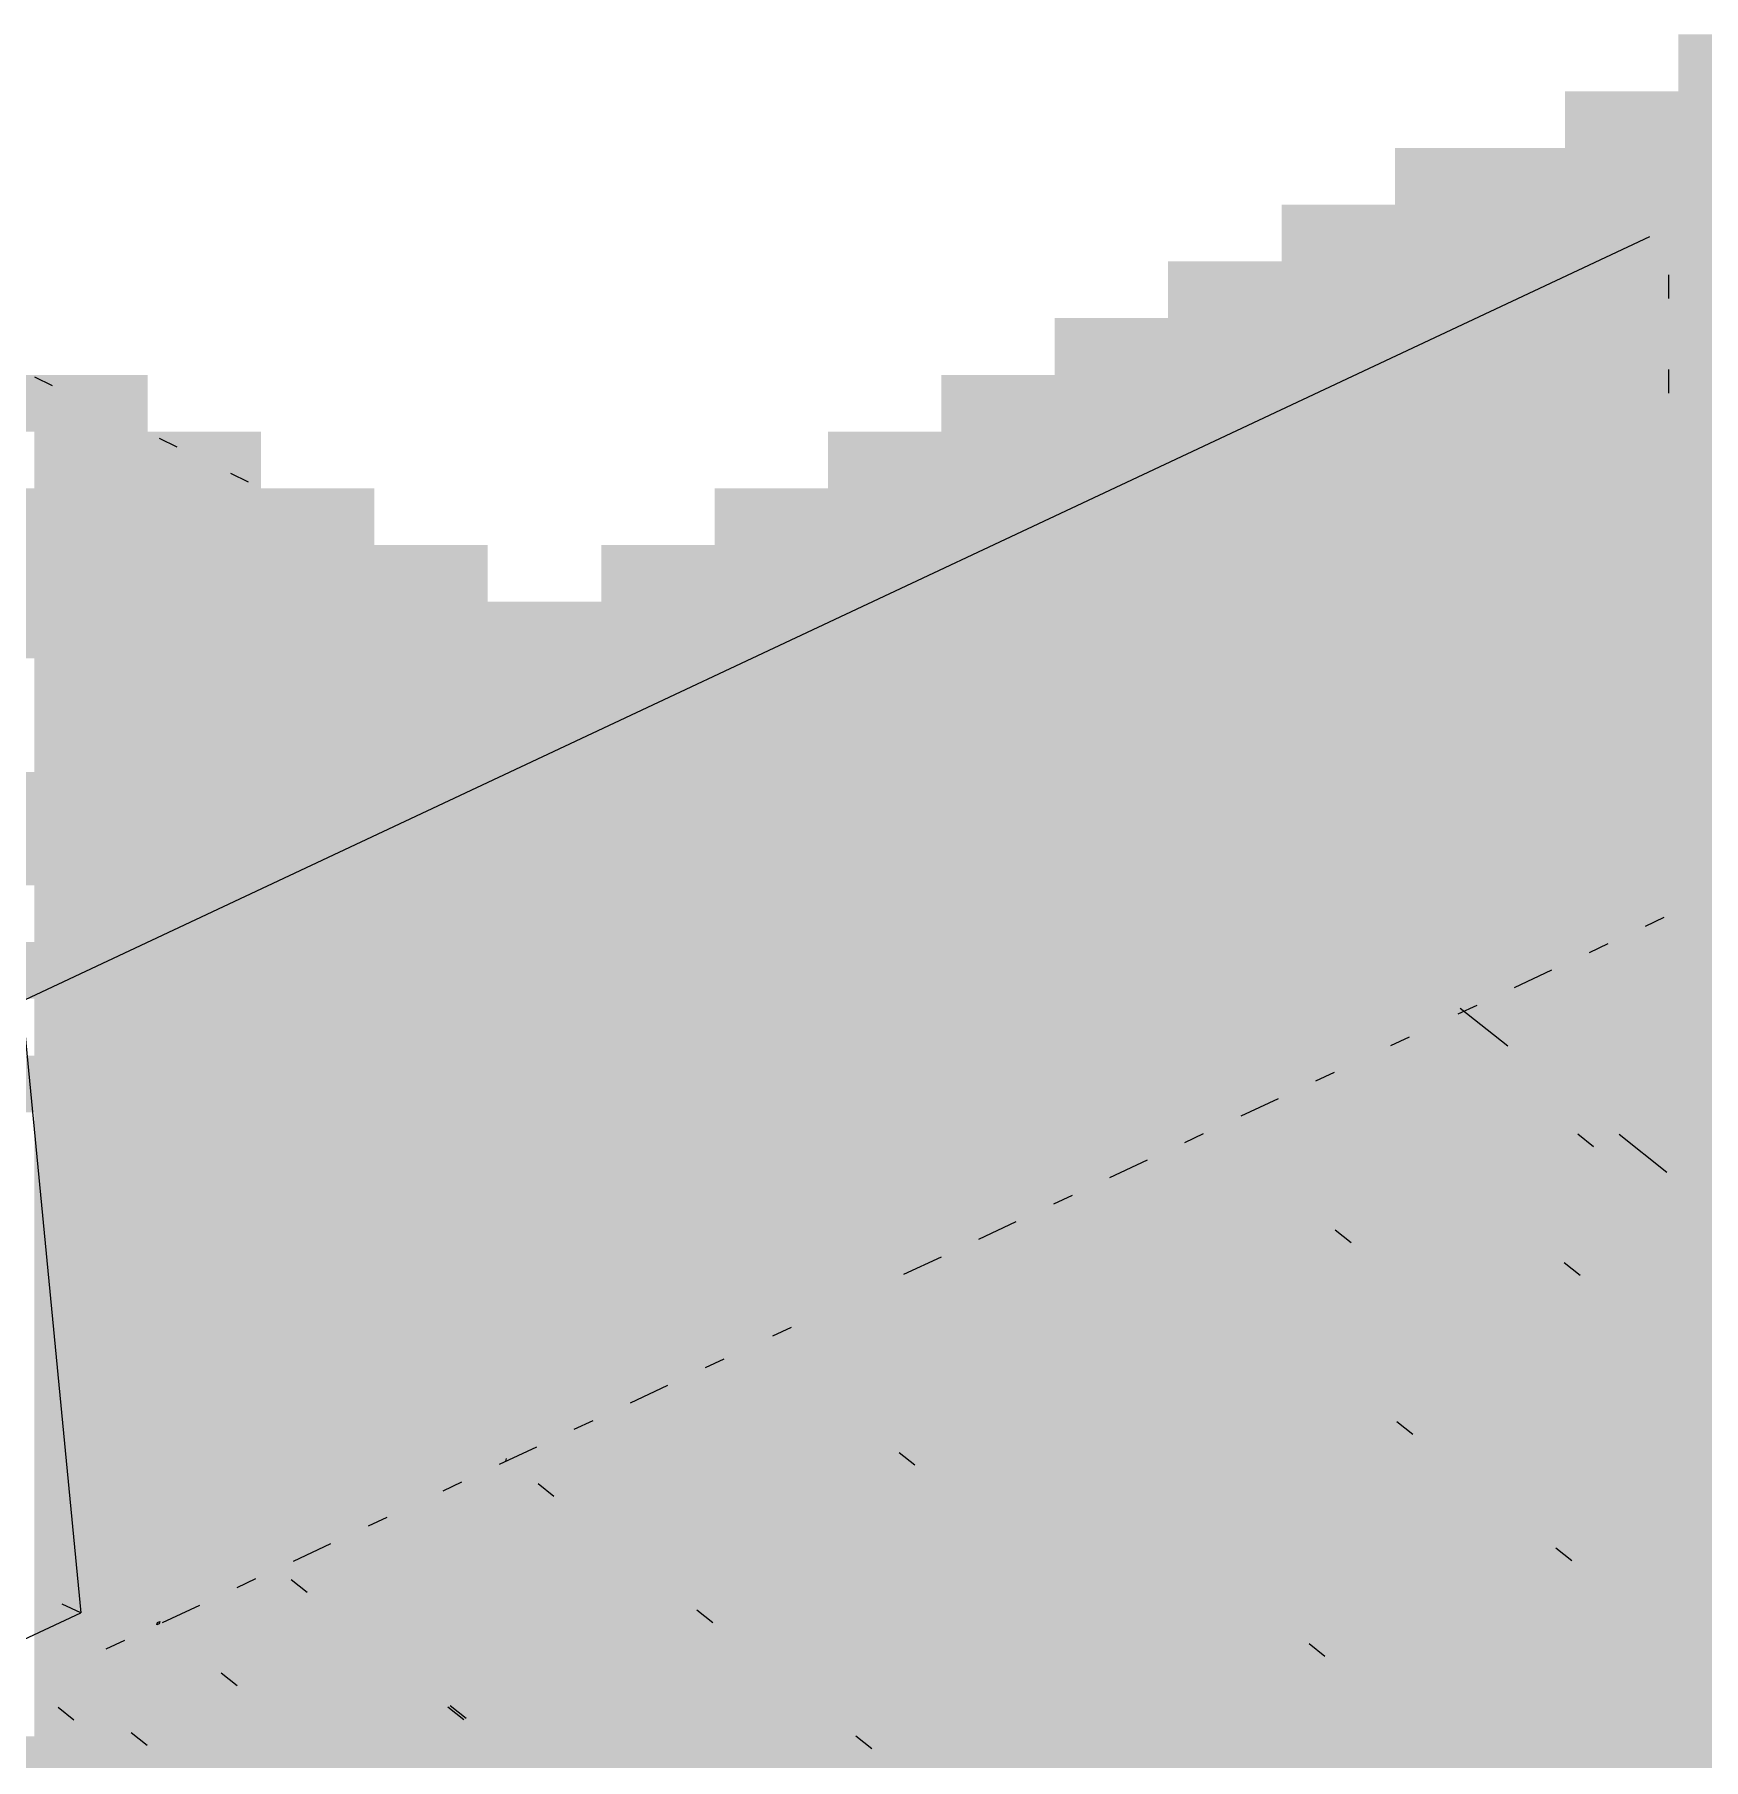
# Model space of a CAD drawing. Header units: millimetres. Extents: x 5 to 1315, y 5 to 292.
# Drawn here: x 1124.16 to 1129.06, y 243.93 to 249 of the extents above; entities that cross this region are included whole.
import ezdxf

# ---------------------------------------------------------------- set-up
doc = ezdxf.new("R2010")
doc.units = ezdxf.units.MM
doc.layers.add('EXISTING', color=7, linetype='Continuous')
doc.layers.add('IMAGES', color=7, linetype='Continuous')

# ---------------------------------------------------------------- blocks, each defined once
blk = doc.blocks.new('SHEET_03')
at = {"layer": 'EXISTING', "color": 250, "lineweight": 9}
for p, q in [((224.0984, 246.1492), (228.9064, 248.4064)), ((228.9615, 248.2935), (228.9615, 248.2242)), ((224.2112, 247.9677), (224.1588, 247.9934)), ((228.9615, 248.016), (228.9615, 247.9466)), ((224.5778, 247.7877), (224.5254, 247.8134)), ((224.7873, 247.6849), (224.7349, 247.7106)), ((224.0441, 246.9514), (224.2941, 244.3629)), ((228.8937, 246.3806), (228.9487, 246.4065)), ((228.7286, 246.3031), (228.7836, 246.329)), ((228.5084, 246.1998), (228.6185, 246.2514)), ((228.3433, 246.1222), (228.3984, 246.1481)), ((228.4887, 246.0273), (228.3485, 246.1385)), ((228.1449, 246.0291), (228.1999, 246.0549)), ((227.9247, 245.9257), (227.9797, 245.9516)), ((227.7046, 245.8224), (227.8146, 245.874)), ((227.5394, 245.7448), (227.5945, 245.7707)), ((228.6941, 245.7696), (228.7408, 245.7326)), ((228.956, 245.6566), (228.8158, 245.7678)), ((227.3193, 245.6415), (227.4294, 245.6932)), ((227.1542, 245.564), (227.2092, 245.5898)), ((226.934, 245.4606), (227.0441, 245.5123)), ((227.9816, 245.4876), (228.0284, 245.4505)), ((226.7139, 245.3573), (226.8239, 245.4089)), ((228.7015, 245.3535), (228.6548, 245.3905)), ((226.3286, 245.1764), (226.3836, 245.2022)), ((226.1301, 245.0832), (226.1852, 245.1091)), ((225.91, 244.9799), (226.0201, 245.0315)), ((225.7449, 244.9024), (225.7999, 244.9282)), ((228.2096, 244.8865), (228.1629, 244.9236)), ((225.5247, 244.799), (225.6348, 244.8507)), ((225.5447, 244.8156), (225.5431, 244.8083)), ((226.746, 244.7961), (226.6993, 244.8332)), ((225.3596, 244.7215), (225.4146, 244.7473)), ((225.6849, 244.7044), (225.6382, 244.7414)), ((225.1395, 244.6181), (225.1945, 244.644)), ((224.9193, 244.5148), (225.0294, 244.5664)), ((228.6768, 244.5157), (228.6301, 244.5528)), ((224.7542, 244.4373), (224.8092, 244.4631)), ((224.9594, 244.4228), (224.9127, 244.4598)), ((224.0232, 244.2358), (224.2941, 244.3629)), ((224.2941, 244.3629), (224.2399, 244.3884)), ((224.534, 244.3339), (224.6441, 244.3856)), ((226.1522, 244.3336), (226.1054, 244.3707)), ((224.5182, 244.3272), (224.5199, 244.3344)), ((224.5249, 244.3303), (224.5182, 244.3272)), ((224.5199, 244.3344), (224.5265, 244.3376)), ((224.5265, 244.3376), (224.5249, 244.3303)), ((224.3689, 244.2564), (224.424, 244.2822)), ((227.9513, 244.2341), (227.9046, 244.2712)), ((224.7068, 244.1862), (224.7535, 244.1491)), ((224.2275, 244.0858), (224.2742, 244.0487)), ((225.3732, 244.086), (225.42, 244.0489)), ((225.4266, 244.052), (225.3799, 244.0891)), ((224.4894, 243.9727), (224.4427, 244.0098)), ((226.6194, 243.9629), (226.5727, 244))]:
    blk.add_line(p, q, dxfattribs=at)
at = {"layer": 'IMAGES', "color": 7}
for points in [[(228.99, 248.8333), (229.1567, 248.8333), (228.99, 249), (229.1567, 249)], [(228.6568, 248.6667), (228.8234, 248.6667), (228.6568, 248.8333), (228.8234, 248.8333)], [(228.8234, 248.6667), (228.99, 248.6667), (228.8234, 248.8333), (228.99, 248.8333)], [(228.99, 248.6667), (229.1567, 248.6667), (228.99, 248.8333), (229.1567, 248.8333)], [(228.1568, 248.5), (228.3235, 248.5), (228.1568, 248.6667), (228.3235, 248.6667)], [(228.3235, 248.5), (228.4901, 248.5), (228.3235, 248.6667), (228.4901, 248.6667)], [(228.4901, 248.5), (228.6568, 248.5), (228.4901, 248.6667), (228.6568, 248.6667)], [(228.6568, 248.5), (228.8234, 248.5), (228.6568, 248.6667), (228.8234, 248.6667)], [(228.8234, 248.5), (229.1567, 248.5), (228.8234, 248.6667), (229.1567, 248.6667)], [(227.8236, 248.3333), (227.9902, 248.3333), (227.8236, 248.5), (227.9902, 248.5)], [(227.9902, 248.3333), (228.1568, 248.3333), (227.9902, 248.5), (228.1568, 248.5)], [(228.1568, 248.3333), (228.3235, 248.3333), (228.1568, 248.5), (228.3235, 248.5)], [(228.3235, 248.3333), (228.4901, 248.3333), (228.3235, 248.5), (228.4901, 248.5)], [(228.4901, 248.3333), (228.6568, 248.3333), (228.4901, 248.5), (228.6568, 248.5)], [(228.6568, 248.3333), (228.8234, 248.3333), (228.6568, 248.5), (228.8234, 248.5)], [(228.8234, 248.3333), (228.99, 248.3333), (228.8234, 248.5), (228.99, 248.5)], [(228.99, 248.3333), (229.1567, 248.3333), (228.99, 248.5), (229.1567, 248.5)], [(227.4903, 248), (227.6569, 248), (227.4903, 248.3333), (227.6569, 248.3333)], [(227.6569, 248.1667), (227.8236, 248.1667), (227.6569, 248.3333), (227.8236, 248.3333)], [(227.8236, 248.1667), (227.9902, 248.1667), (227.8236, 248.3333), (227.9902, 248.3333)], [(227.9902, 248.1667), (228.1568, 248.1667), (227.9902, 248.3333), (228.1568, 248.3333)], [(228.1568, 248.1667), (228.3235, 248.1667), (228.1568, 248.3333), (228.3235, 248.3333)], [(228.3235, 248.1667), (228.4901, 248.1667), (228.3235, 248.3333), (228.4901, 248.3333)], [(228.4901, 248.1667), (228.6568, 248.1667), (228.4901, 248.3333), (228.6568, 248.3333)], [(228.6568, 248.1667), (228.99, 248.1667), (228.6568, 248.3333), (228.99, 248.3333)], [(228.99, 248.1667), (229.1567, 248.1667), (228.99, 248.3333), (229.1567, 248.3333)], [(227.157, 248), (227.3237, 248), (227.157, 248.1667), (227.3237, 248.1667)], [(227.3237, 248), (227.4903, 248), (227.3237, 248.1667), (227.4903, 248.1667)], [(227.6569, 248), (227.9902, 248), (227.6569, 248.1667), (227.9902, 248.1667)], [(227.9902, 248), (228.1568, 248), (227.9902, 248.1667), (228.1568, 248.1667)], [(228.1568, 248), (228.6568, 248), (228.1568, 248.1667), (228.6568, 248.1667)], [(228.6568, 248), (228.99, 248), (228.6568, 248.1667), (228.99, 248.1667)], [(228.99, 248), (229.4899, 248), (228.99, 248.1667), (229.4899, 248.1667)], [(223.991, 247.8333), (224.3242, 247.8333), (223.991, 248), (224.3242, 248)], [(224.3242, 247.8333), (224.4909, 247.8333), (224.3242, 248), (224.4909, 248)], [(226.8238, 247.8333), (226.9904, 247.8333), (226.8238, 248), (226.9904, 248)], [(226.9904, 247.8333), (227.157, 247.8333), (226.9904, 248), (227.157, 248)], [(227.157, 247.8333), (227.3237, 247.8333), (227.157, 248), (227.3237, 248)], [(227.3237, 247.8333), (227.6569, 247.8333), (227.3237, 248), (227.6569, 248)], [(227.6569, 247.8333), (227.8236, 247.8333), (227.6569, 248), (227.8236, 248)], [(227.8236, 247.8333), (228.1568, 247.8333), (227.8236, 248), (228.1568, 248)], [(228.1568, 247.8333), (228.4901, 247.8333), (228.1568, 248), (228.4901, 248)], [(228.4901, 247.8333), (228.6568, 247.8333), (228.4901, 248), (228.6568, 248)], [(228.6568, 247.8333), (228.8234, 247.8333), (228.6568, 248), (228.8234, 248)], [(228.8234, 247.8333), (228.99, 247.8333), (228.8234, 248), (228.99, 248)], [(228.99, 247.6667), (229.1567, 247.6667), (228.99, 248), (229.1567, 248)], [(224.1576, 247.6667), (224.3242, 247.6667), (224.1576, 247.8333), (224.3242, 247.8333)], [(224.3242, 247.6667), (224.6575, 247.6667), (224.3242, 247.8333), (224.6575, 247.8333)], [(224.6575, 247.6667), (224.8241, 247.6667), (224.6575, 247.8333), (224.8241, 247.8333)], [(226.4905, 247.6667), (226.6571, 247.6667), (226.4905, 247.8333), (226.6571, 247.8333)], [(226.6571, 247.6667), (226.8238, 247.6667), (226.6571, 247.8333), (226.8238, 247.8333)], [(226.8238, 247.6667), (226.9904, 247.6667), (226.8238, 247.8333), (226.9904, 247.8333)], [(226.9904, 247.6667), (227.3237, 247.6667), (226.9904, 247.8333), (227.3237, 247.8333)], [(227.3237, 247.6667), (227.4903, 247.6667), (227.3237, 247.8333), (227.4903, 247.8333)], [(227.4903, 247.6667), (227.8236, 247.6667), (227.4903, 247.8333), (227.8236, 247.8333)], [(227.8236, 247.6667), (227.9902, 247.6667), (227.8236, 247.8333), (227.9902, 247.8333)], [(227.9902, 247.6667), (228.3235, 247.6667), (227.9902, 247.8333), (228.3235, 247.8333)], [(228.3235, 247.6667), (228.8234, 247.6667), (228.3235, 247.8333), (228.8234, 247.8333)], [(228.8234, 247.6667), (228.99, 247.6667), (228.8234, 247.8333), (228.99, 247.8333)], [(223.3244, 247.5), (224.3242, 247.5), (223.3244, 247.6667), (224.3242, 247.6667)], [(224.3242, 247.5), (224.6575, 247.5), (224.3242, 247.6667), (224.6575, 247.6667)], [(224.6575, 247.5), (224.8241, 247.5), (224.6575, 247.6667), (224.8241, 247.6667)], [(224.8241, 247.5), (224.9908, 247.5), (224.8241, 247.6667), (224.9908, 247.6667)], [(224.9908, 247.5), (225.1574, 247.5), (224.9908, 247.6667), (225.1574, 247.6667)], [(226.1572, 247.5), (226.3239, 247.5), (226.1572, 247.6667), (226.3239, 247.6667)], [(226.3239, 247.5), (226.4905, 247.5), (226.3239, 247.6667), (226.4905, 247.6667)], [(226.4905, 247.5), (226.9904, 247.5), (226.4905, 247.6667), (226.9904, 247.6667)], [(226.9904, 247.5), (227.157, 247.5), (226.9904, 247.6667), (227.157, 247.6667)], [(227.157, 247.5), (227.4903, 247.5), (227.157, 247.6667), (227.4903, 247.6667)], [(227.4903, 247.5), (227.6569, 247.5), (227.4903, 247.6667), (227.6569, 247.6667)], [(227.6569, 247.5), (227.9902, 247.5), (227.6569, 247.6667), (227.9902, 247.6667)], [(227.9902, 247.5), (228.3235, 247.5), (227.9902, 247.6667), (228.3235, 247.6667)], [(228.3235, 247.5), (228.4901, 247.5), (228.3235, 247.6667), (228.4901, 247.6667)], [(228.4901, 247.5), (228.6568, 247.5), (228.4901, 247.6667), (228.6568, 247.6667)], [(228.6568, 247.5), (228.8234, 247.5), (228.6568, 247.6667), (228.8234, 247.6667)], [(228.8234, 247.5), (228.99, 247.5), (228.8234, 247.6667), (228.99, 247.6667)], [(228.99, 247.5), (229.1567, 247.5), (228.99, 247.6667), (229.1567, 247.6667)], [(223.6577, 247.3333), (224.6575, 247.3333), (223.6577, 247.5), (224.6575, 247.5)], [(224.6575, 247.3333), (224.8241, 247.3333), (224.6575, 247.5), (224.8241, 247.5)], [(224.8241, 247.3333), (225.1574, 247.3333), (224.8241, 247.5), (225.1574, 247.5)], [(225.1574, 247.3333), (225.324, 247.3333), (225.1574, 247.5), (225.324, 247.5)], [(225.324, 247.3333), (225.4907, 247.3333), (225.324, 247.5), (225.4907, 247.5)], [(225.8239, 247.3333), (225.9906, 247.3333), (225.8239, 247.5), (225.9906, 247.5)], [(225.9906, 247.3333), (226.1572, 247.3333), (225.9906, 247.5), (226.1572, 247.5)], [(226.1572, 247.3333), (226.3239, 247.3333), (226.1572, 247.5), (226.3239, 247.5)], [(226.3239, 247.3333), (226.4905, 247.3333), (226.3239, 247.5), (226.4905, 247.5)], [(226.4905, 247.3333), (226.6571, 247.3333), (226.4905, 247.5), (226.6571, 247.5)], [(226.6571, 247.3333), (226.8238, 247.3333), (226.6571, 247.5), (226.8238, 247.5)], [(226.8238, 247.3333), (227.157, 247.3333), (226.8238, 247.5), (227.157, 247.5)], [(227.157, 247.3333), (227.3237, 247.3333), (227.157, 247.5), (227.3237, 247.5)], [(227.3237, 247.3333), (227.6569, 247.3333), (227.3237, 247.5), (227.6569, 247.5)], [(227.6569, 247.3333), (228.1568, 247.3333), (227.6569, 247.5), (228.1568, 247.5)], [(228.1568, 247.3333), (228.3235, 247.3333), (228.1568, 247.5), (228.3235, 247.5)], [(228.3235, 247.3333), (228.4901, 247.3333), (228.3235, 247.5), (228.4901, 247.5)], [(228.4901, 247.3333), (228.6568, 247.3333), (228.4901, 247.5), (228.6568, 247.5)], [(228.6568, 247.3333), (228.8234, 247.3333), (228.6568, 247.5), (228.8234, 247.5)], [(228.8234, 247.3333), (229.1567, 247.3333), (228.8234, 247.5), (229.1567, 247.5)], [(223.8243, 247.1667), (224.8241, 247.1667), (223.8243, 247.3333), (224.8241, 247.3333)], [(224.8241, 247.1667), (224.9908, 247.1667), (224.8241, 247.3333), (224.9908, 247.3333)], [(224.9908, 247.1667), (225.1574, 247.1667), (224.9908, 247.3333), (225.1574, 247.3333)], [(225.1574, 247.1667), (225.324, 247.1667), (225.1574, 247.3333), (225.324, 247.3333)], [(225.324, 247.1667), (225.4907, 247.1667), (225.324, 247.3333), (225.4907, 247.3333)], [(225.4907, 247.1667), (225.6573, 247.1667), (225.4907, 247.3333), (225.6573, 247.3333)], [(225.6573, 247.1667), (225.9906, 247.1667), (225.6573, 247.3333), (225.9906, 247.3333)], [(225.9906, 247.1667), (226.1572, 247.1667), (225.9906, 247.3333), (226.1572, 247.3333)], [(226.1572, 247.1667), (226.3239, 247.1667), (226.1572, 247.3333), (226.3239, 247.3333)], [(226.3239, 247.1667), (226.8238, 247.1667), (226.3239, 247.3333), (226.8238, 247.3333)], [(226.8238, 247.1667), (226.9904, 247.1667), (226.8238, 247.3333), (226.9904, 247.3333)], [(226.9904, 247.1667), (227.3237, 247.1667), (226.9904, 247.3333), (227.3237, 247.3333)], [(227.3237, 247.1667), (227.6569, 247.1667), (227.3237, 247.3333), (227.6569, 247.3333)], [(227.6569, 247.1667), (227.8236, 247.1667), (227.6569, 247.3333), (227.8236, 247.3333)], [(227.8236, 247.1667), (228.1568, 247.1667), (227.8236, 247.3333), (228.1568, 247.3333)], [(228.1568, 247.1667), (228.3235, 247.1667), (228.1568, 247.3333), (228.3235, 247.3333)], [(228.3235, 247.1667), (229.4899, 247.1667), (228.3235, 247.3333), (229.4899, 247.3333)], [(224.1576, 247), (224.8241, 247), (224.1576, 247.1667), (224.8241, 247.1667)], [(224.8241, 247), (224.9908, 247), (224.8241, 247.1667), (224.9908, 247.1667)], [(224.9908, 247), (225.1574, 247), (224.9908, 247.1667), (225.1574, 247.1667)], [(225.1574, 247), (225.324, 247), (225.1574, 247.1667), (225.324, 247.1667)], [(225.324, 247), (225.6573, 247), (225.324, 247.1667), (225.6573, 247.1667)], [(225.6573, 247), (225.8239, 247), (225.6573, 247.1667), (225.8239, 247.1667)], [(225.8239, 247), (225.9906, 247), (225.8239, 247.1667), (225.9906, 247.1667)], [(225.9906, 247), (226.4905, 247), (225.9906, 247.1667), (226.4905, 247.1667)], [(226.4905, 247), (226.6571, 247), (226.4905, 247.1667), (226.6571, 247.1667)], [(226.6571, 247), (226.8238, 247), (226.6571, 247.1667), (226.8238, 247.1667)], [(226.8238, 247), (227.4903, 247), (226.8238, 247.1667), (227.4903, 247.1667)], [(227.4903, 247), (227.6569, 247), (227.4903, 247.1667), (227.6569, 247.1667)], [(227.6569, 247), (227.8236, 247), (227.6569, 247.1667), (227.8236, 247.1667)], [(227.8236, 247), (228.1568, 247), (227.8236, 247.1667), (228.1568, 247.1667)], [(228.1568, 247), (229.6566, 247), (228.1568, 247.1667), (229.6566, 247.1667)], [(224.1576, 246.8333), (224.3242, 246.8333), (224.1576, 247), (224.3242, 247)], [(224.3242, 246.8333), (224.4909, 246.8333), (224.3242, 247), (224.4909, 247)], [(224.4909, 246.8333), (224.6575, 246.8333), (224.4909, 247), (224.6575, 247)], [(224.6575, 246.8333), (224.8241, 246.8333), (224.6575, 247), (224.8241, 247)], [(224.8241, 246.8333), (225.324, 246.8333), (224.8241, 247), (225.324, 247)], [(225.324, 246.8333), (225.4907, 246.8333), (225.324, 247), (225.4907, 247)], [(225.4907, 246.8333), (225.6573, 246.8333), (225.4907, 247), (225.6573, 247)], [(225.6573, 246.8333), (225.8239, 246.8333), (225.6573, 247), (225.8239, 247)], [(225.8239, 246.8333), (225.9906, 246.8333), (225.8239, 247), (225.9906, 247)], [(225.9906, 246.8333), (226.1572, 246.8333), (225.9906, 247), (226.1572, 247)], [(226.1572, 246.8333), (226.3239, 246.8333), (226.1572, 247), (226.3239, 247)], [(226.3239, 246.8333), (226.6571, 246.8333), (226.3239, 247), (226.6571, 247)], [(226.6571, 246.8333), (226.8238, 246.8333), (226.6571, 247), (226.8238, 247)], [(226.8238, 246.8333), (226.9904, 246.8333), (226.8238, 247), (226.9904, 247)], [(226.9904, 246.8333), (227.3237, 246.8333), (226.9904, 247), (227.3237, 247)], [(227.3237, 246.8333), (227.4903, 246.8333), (227.3237, 247), (227.4903, 247)], [(227.4903, 246.8333), (227.6569, 246.8333), (227.4903, 247), (227.6569, 247)], [(227.6569, 246.8333), (229.3233, 246.8333), (227.6569, 247), (229.3233, 247)], [(223.991, 246.5), (224.3242, 246.5), (223.991, 246.8333), (224.3242, 246.8333)], [(224.3242, 246.6667), (224.4909, 246.6667), (224.3242, 246.8333), (224.4909, 246.8333)], [(224.4909, 246.6667), (224.9908, 246.6667), (224.4909, 246.8333), (224.9908, 246.8333)], [(224.9908, 246.6667), (225.1574, 246.6667), (224.9908, 246.8333), (225.1574, 246.8333)], [(225.1574, 246.6667), (225.324, 246.6667), (225.1574, 246.8333), (225.324, 246.8333)], [(225.324, 246.6667), (225.6573, 246.6667), (225.324, 246.8333), (225.6573, 246.8333)], [(225.6573, 246.6667), (225.9906, 246.6667), (225.6573, 246.8333), (225.9906, 246.8333)], [(225.9906, 246.6667), (226.1572, 246.6667), (225.9906, 246.8333), (226.1572, 246.8333)], [(226.1572, 246.5), (226.6571, 246.5), (226.1572, 246.8333), (226.6571, 246.8333)], [(226.6571, 246.6667), (226.8238, 246.6667), (226.6571, 246.8333), (226.8238, 246.8333)], [(226.8238, 246.6667), (226.9904, 246.6667), (226.8238, 246.8333), (226.9904, 246.8333)], [(226.9904, 246.6667), (227.3237, 246.6667), (226.9904, 246.8333), (227.3237, 246.8333)], [(227.3237, 246.6667), (229.1567, 246.6667), (227.3237, 246.8333), (229.1567, 246.8333)], [(224.3242, 246.5), (224.4909, 246.5), (224.3242, 246.6667), (224.4909, 246.6667)], [(224.4909, 246.5), (224.6575, 246.5), (224.4909, 246.6667), (224.6575, 246.6667)], [(224.6575, 246.5), (224.8241, 246.5), (224.6575, 246.6667), (224.8241, 246.6667)], [(224.8241, 246.5), (224.9908, 246.5), (224.8241, 246.6667), (224.9908, 246.6667)], [(224.9908, 246.5), (225.4907, 246.5), (224.9908, 246.6667), (225.4907, 246.6667)], [(225.4907, 246.3333), (225.6573, 246.3333), (225.4907, 246.6667), (225.6573, 246.6667)], [(225.6573, 246.5), (226.1572, 246.5), (225.6573, 246.6667), (226.1572, 246.6667)], [(226.6571, 246.5), (226.8238, 246.5), (226.6571, 246.6667), (226.8238, 246.6667)], [(226.8238, 246.5), (228.8234, 246.5), (226.8238, 246.6667), (228.8234, 246.6667)], [(228.8234, 246.5), (228.99, 246.5), (228.8234, 246.6667), (228.99, 246.6667)], [(228.99, 246.5), (229.1567, 246.5), (228.99, 246.6667), (229.1567, 246.6667)], [(224.1576, 246.3333), (224.3242, 246.3333), (224.1576, 246.5), (224.3242, 246.5)], [(224.3242, 246.3333), (224.4909, 246.3333), (224.3242, 246.5), (224.4909, 246.5)], [(224.4909, 246.3333), (224.6575, 246.3333), (224.4909, 246.5), (224.6575, 246.5)], [(224.6575, 246.3333), (224.9908, 246.3333), (224.6575, 246.5), (224.9908, 246.5)], [(224.9908, 246.3333), (225.1574, 246.3333), (224.9908, 246.5), (225.1574, 246.5)], [(225.1574, 246.3333), (225.4907, 246.3333), (225.1574, 246.5), (225.4907, 246.5)], [(225.6573, 246.3333), (225.8239, 246.3333), (225.6573, 246.5), (225.8239, 246.5)], [(225.8239, 246.3333), (226.1572, 246.3333), (225.8239, 246.5), (226.1572, 246.5)], [(226.1572, 246.1667), (226.3239, 246.1667), (226.1572, 246.5), (226.3239, 246.5)], [(226.3239, 246.3333), (226.4905, 246.3333), (226.3239, 246.5), (226.4905, 246.5)], [(226.4905, 246.3333), (226.6571, 246.3333), (226.4905, 246.5), (226.6571, 246.5)], [(226.6571, 246.3333), (228.3235, 246.3333), (226.6571, 246.5), (228.3235, 246.5)], [(228.3235, 246.3333), (228.4901, 246.3333), (228.3235, 246.5), (228.4901, 246.5)], [(228.4901, 246.3333), (228.6568, 246.3333), (228.4901, 246.5), (228.6568, 246.5)], [(228.6568, 246.3333), (228.8234, 246.3333), (228.6568, 246.5), (228.8234, 246.5)], [(228.8234, 246.3333), (229.1567, 246.3333), (228.8234, 246.5), (229.1567, 246.5)], [(223.991, 246.1667), (224.6575, 246.1667), (223.991, 246.3333), (224.6575, 246.3333)], [(224.6575, 246.1667), (224.8241, 246.1667), (224.6575, 246.3333), (224.8241, 246.3333)], [(224.8241, 246.1667), (225.1574, 246.1667), (224.8241, 246.3333), (225.1574, 246.3333)], [(225.1574, 246.1667), (225.4907, 246.1667), (225.1574, 246.3333), (225.4907, 246.3333)], [(225.4907, 246.1667), (225.6573, 246.1667), (225.4907, 246.3333), (225.6573, 246.3333)], [(225.6573, 246.1667), (226.1572, 246.1667), (225.6573, 246.3333), (226.1572, 246.3333)], [(226.3239, 246.1667), (227.9902, 246.1667), (226.3239, 246.3333), (227.9902, 246.3333)], [(227.9902, 246.1667), (228.1568, 246.1667), (227.9902, 246.3333), (228.1568, 246.3333)], [(228.1568, 246.1667), (228.3235, 246.1667), (228.1568, 246.3333), (228.3235, 246.3333)], [(228.3235, 246.1667), (228.4901, 246.1667), (228.3235, 246.3333), (228.4901, 246.3333)], [(228.4901, 246.1667), (228.6568, 246.1667), (228.4901, 246.3333), (228.6568, 246.3333)], [(228.6568, 246.1667), (228.8234, 246.1667), (228.6568, 246.3333), (228.8234, 246.3333)], [(228.8234, 246.1667), (229.4899, 246.1667), (228.8234, 246.3333), (229.4899, 246.3333)], [(224.1576, 246), (224.3242, 246), (224.1576, 246.1667), (224.3242, 246.1667)], [(224.3242, 246), (224.4909, 246), (224.3242, 246.1667), (224.4909, 246.1667)], [(224.4909, 246), (224.6575, 246), (224.4909, 246.1667), (224.6575, 246.1667)], [(224.6575, 246), (225.324, 246), (224.6575, 246.1667), (225.324, 246.1667)], [(225.324, 246), (225.4907, 246), (225.324, 246.1667), (225.4907, 246.1667)], [(225.4907, 246), (227.6569, 246), (225.4907, 246.1667), (227.6569, 246.1667)], [(227.6569, 246), (227.8236, 246), (227.6569, 246.1667), (227.8236, 246.1667)], [(227.8236, 246), (227.9902, 246), (227.8236, 246.1667), (227.9902, 246.1667)], [(227.9902, 246), (228.1568, 246), (227.9902, 246.1667), (228.1568, 246.1667)], [(228.1568, 246), (228.4901, 246), (228.1568, 246.1667), (228.4901, 246.1667)], [(228.4901, 246), (228.8234, 246), (228.4901, 246.1667), (228.8234, 246.1667)], [(228.8234, 246), (228.99, 246), (228.8234, 246.1667), (228.99, 246.1667)], [(228.99, 246), (229.6566, 246), (228.99, 246.1667), (229.6566, 246.1667)], [(223.991, 245.8333), (224.3242, 245.8333), (223.991, 246), (224.3242, 246)], [(224.3242, 245.8333), (224.6575, 245.8333), (224.3242, 246), (224.6575, 246)], [(224.6575, 245.8333), (224.8241, 245.8333), (224.6575, 246), (224.8241, 246)], [(224.8241, 245.8333), (224.9908, 245.8333), (224.8241, 246), (224.9908, 246)], [(224.9908, 245.8333), (225.324, 245.8333), (224.9908, 246), (225.324, 246)], [(225.324, 245.8333), (225.4907, 245.8333), (225.324, 246), (225.4907, 246)], [(225.4907, 245.8333), (227.3237, 245.8333), (225.4907, 246), (227.3237, 246)], [(227.3237, 245.8333), (227.4903, 245.8333), (227.3237, 246), (227.4903, 246)], [(227.4903, 245.8333), (227.6569, 245.8333), (227.4903, 246), (227.6569, 246)], [(227.6569, 245.8333), (227.8236, 245.8333), (227.6569, 246), (227.8236, 246)], [(227.8236, 245.8333), (227.9902, 245.8333), (227.8236, 246), (227.9902, 246)], [(227.9902, 245.8333), (228.3235, 245.8333), (227.9902, 246), (228.3235, 246)], [(228.3235, 245.8333), (228.4901, 245.8333), (228.3235, 246), (228.4901, 246)], [(228.4901, 245.8333), (229.4899, 245.8333), (228.4901, 246), (229.4899, 246)], [(224.1576, 245), (224.3242, 245), (224.1576, 245.8333), (224.3242, 245.8333)], [(224.3242, 245.6667), (224.4909, 245.6667), (224.3242, 245.8333), (224.4909, 245.8333)], [(224.4909, 245.6667), (224.8241, 245.6667), (224.4909, 245.8333), (224.8241, 245.8333)], [(224.8241, 245.6667), (225.324, 245.6667), (224.8241, 245.8333), (225.324, 245.8333)], [(225.324, 245.6667), (226.9904, 245.6667), (225.324, 245.8333), (226.9904, 245.8333)], [(226.9904, 245.6667), (227.3237, 245.6667), (226.9904, 245.8333), (227.3237, 245.8333)], [(227.3237, 245.6667), (227.4903, 245.6667), (227.3237, 245.8333), (227.4903, 245.8333)], [(227.4903, 245.6667), (227.6569, 245.6667), (227.4903, 245.8333), (227.6569, 245.8333)], [(227.6569, 245.6667), (227.8236, 245.6667), (227.6569, 245.8333), (227.8236, 245.8333)], [(227.8236, 245.6667), (229.3233, 245.6667), (227.8236, 245.8333), (229.3233, 245.8333)], [(224.3242, 245.1667), (224.4909, 245.1667), (224.3242, 245.6667), (224.4909, 245.6667)], [(224.4909, 245.5), (224.6575, 245.5), (224.4909, 245.6667), (224.6575, 245.6667)], [(224.6575, 245.5), (226.4905, 245.5), (224.6575, 245.6667), (226.4905, 245.6667)], [(226.4905, 245.5), (226.6571, 245.5), (226.4905, 245.6667), (226.6571, 245.6667)], [(226.6571, 245.5), (226.8238, 245.5), (226.6571, 245.6667), (226.8238, 245.6667)], [(226.8238, 245.5), (226.9904, 245.5), (226.8238, 245.6667), (226.9904, 245.6667)], [(226.9904, 245.5), (227.157, 245.5), (226.9904, 245.6667), (227.157, 245.6667)], [(227.157, 245.5), (227.3237, 245.5), (227.157, 245.6667), (227.3237, 245.6667)], [(227.3237, 245.5), (228.3235, 245.5), (227.3237, 245.6667), (228.3235, 245.6667)], [(228.3235, 245.5), (228.4901, 245.5), (228.3235, 245.6667), (228.4901, 245.6667)], [(228.4901, 245.5), (228.8234, 245.5), (228.4901, 245.6667), (228.8234, 245.6667)], [(228.8234, 245.5), (229.1567, 245.5), (228.8234, 245.6667), (229.1567, 245.6667)], [(224.4909, 245.3333), (226.1572, 245.3333), (224.4909, 245.5), (226.1572, 245.5)], [(226.1572, 245.3333), (226.3239, 245.3333), (226.1572, 245.5), (226.3239, 245.5)], [(226.3239, 245.3333), (226.6571, 245.3333), (226.3239, 245.5), (226.6571, 245.5)], [(226.6571, 245.3333), (226.8238, 245.3333), (226.6571, 245.5), (226.8238, 245.5)], [(226.8238, 245.3333), (226.9904, 245.3333), (226.8238, 245.5), (226.9904, 245.5)], [(226.9904, 245.3333), (227.3237, 245.3333), (226.9904, 245.5), (227.3237, 245.5)], [(227.3237, 245.3333), (227.6569, 245.3333), (227.3237, 245.5), (227.6569, 245.5)], [(227.6569, 245.3333), (230.4897, 245.3333), (227.6569, 245.5), (230.4897, 245.5)], [(224.4909, 245.1667), (225.8239, 245.1667), (224.4909, 245.3333), (225.8239, 245.3333)], [(225.8239, 245.1667), (225.9906, 245.1667), (225.8239, 245.3333), (225.9906, 245.3333)], [(225.9906, 245.1667), (226.1572, 245.1667), (225.9906, 245.3333), (226.1572, 245.3333)], [(226.1572, 245.1667), (226.4905, 245.1667), (226.1572, 245.3333), (226.4905, 245.3333)], [(226.4905, 245.1667), (226.6571, 245.1667), (226.4905, 245.3333), (226.6571, 245.3333)], [(226.6571, 245.1667), (228.6568, 245.1667), (226.6571, 245.3333), (228.6568, 245.3333)], [(228.6568, 245.1667), (228.8234, 245.1667), (228.6568, 245.3333), (228.8234, 245.3333)], [(228.8234, 245.1667), (229.3233, 245.1667), (228.8234, 245.3333), (229.3233, 245.3333)], [(224.3242, 245), (224.4909, 245), (224.3242, 245.1667), (224.4909, 245.1667)], [(224.4909, 245), (225.4907, 245), (224.4909, 245.1667), (225.4907, 245.1667)], [(225.4907, 245), (225.6573, 245), (225.4907, 245.1667), (225.6573, 245.1667)], [(225.6573, 245), (225.8239, 245), (225.6573, 245.1667), (225.8239, 245.1667)], [(225.8239, 245), (226.1572, 245), (225.8239, 245.1667), (226.1572, 245.1667)], [(226.1572, 245), (226.3239, 245), (226.1572, 245.1667), (226.3239, 245.1667)], [(226.3239, 244.8333), (226.4905, 244.8333), (226.3239, 245.1667), (226.4905, 245.1667)], [(226.4905, 245), (227.8236, 245), (226.4905, 245.1667), (227.8236, 245.1667)], [(227.8236, 245), (227.9902, 245), (227.8236, 245.1667), (227.9902, 245.1667)], [(227.9902, 245), (229.3233, 245), (227.9902, 245.1667), (229.3233, 245.1667)], [(224.1576, 244.8333), (224.3242, 244.8333), (224.1576, 245), (224.3242, 245)], [(224.3242, 244.8333), (224.4909, 244.8333), (224.3242, 245), (224.4909, 245)], [(224.4909, 244.8333), (224.6575, 244.8333), (224.4909, 245), (224.6575, 245)], [(224.6575, 244.8333), (225.324, 244.8333), (224.6575, 245), (225.324, 245)], [(225.324, 244.8333), (225.4907, 244.8333), (225.324, 245), (225.4907, 245)], [(225.4907, 244.8333), (225.6573, 244.8333), (225.4907, 245), (225.6573, 245)], [(225.6573, 244.8333), (225.8239, 244.8333), (225.6573, 245), (225.8239, 245)], [(225.8239, 244.8333), (226.3239, 244.8333), (225.8239, 245), (226.3239, 245)], [(226.4905, 244.8333), (226.9904, 244.8333), (226.4905, 245), (226.9904, 245)], [(226.9904, 244.8333), (227.157, 244.8333), (226.9904, 245), (227.157, 245)], [(227.157, 244.8333), (228.4901, 244.8333), (227.157, 245), (228.4901, 245)], [(228.4901, 244.8333), (228.6568, 244.8333), (228.4901, 245), (228.6568, 245)], [(228.6568, 244.8333), (229.6566, 244.8333), (228.6568, 245), (229.6566, 245)], [(224.1576, 244.3333), (224.3242, 244.3333), (224.1576, 244.8333), (224.3242, 244.8333)], [(224.3242, 244.3333), (224.4909, 244.3333), (224.3242, 244.8333), (224.4909, 244.8333)], [(224.4909, 244.6667), (224.6575, 244.6667), (224.4909, 244.8333), (224.6575, 244.8333)], [(224.6575, 244.6667), (224.8241, 244.6667), (224.6575, 244.8333), (224.8241, 244.8333)], [(224.8241, 244.6667), (224.9908, 244.6667), (224.8241, 244.8333), (224.9908, 244.8333)], [(224.9908, 244.6667), (225.1574, 244.6667), (224.9908, 244.8333), (225.1574, 244.8333)], [(225.1574, 244.6667), (225.324, 244.6667), (225.1574, 244.8333), (225.324, 244.8333)], [(225.324, 244.6667), (225.4907, 244.6667), (225.324, 244.8333), (225.4907, 244.8333)], [(225.4907, 244.6667), (225.9906, 244.6667), (225.4907, 244.8333), (225.9906, 244.8333)], [(225.9906, 244.6667), (226.1572, 244.6667), (225.9906, 244.8333), (226.1572, 244.8333)], [(226.1572, 244.6667), (226.6571, 244.6667), (226.1572, 244.8333), (226.6571, 244.8333)], [(226.6571, 244.6667), (226.8238, 244.6667), (226.6571, 244.8333), (226.8238, 244.8333)], [(226.8238, 244.6667), (228.3235, 244.6667), (226.8238, 244.8333), (228.3235, 244.8333)], [(228.3235, 244.6667), (228.4901, 244.6667), (228.3235, 244.8333), (228.4901, 244.8333)], [(228.4901, 244.6667), (229.8232, 244.6667), (228.4901, 244.8333), (229.8232, 244.8333)], [(224.4909, 244.5), (224.8241, 244.5), (224.4909, 244.6667), (224.8241, 244.6667)], [(224.8241, 244.5), (224.9908, 244.5), (224.8241, 244.6667), (224.9908, 244.6667)], [(224.9908, 244.5), (225.1574, 244.5), (224.9908, 244.6667), (225.1574, 244.6667)], [(225.1574, 244.5), (226.6571, 244.5), (225.1574, 244.6667), (226.6571, 244.6667)], [(226.6571, 244.5), (226.9904, 244.5), (226.6571, 244.6667), (226.9904, 244.6667)], [(226.9904, 244.5), (227.4903, 244.5), (226.9904, 244.6667), (227.4903, 244.6667)], [(227.4903, 244.5), (227.6569, 244.5), (227.4903, 244.6667), (227.6569, 244.6667)], [(227.6569, 244.5), (228.99, 244.5), (227.6569, 244.6667), (228.99, 244.6667)], [(228.99, 244.5), (229.1567, 244.5), (228.99, 244.6667), (229.1567, 244.6667)], [(224.4909, 244.3333), (224.6575, 244.3333), (224.4909, 244.5), (224.6575, 244.5)], [(224.6575, 244.3333), (224.8241, 244.3333), (224.6575, 244.5), (224.8241, 244.5)], [(224.8241, 244.3333), (225.1574, 244.3333), (224.8241, 244.5), (225.1574, 244.5)], [(225.1574, 244.3333), (225.324, 244.3333), (225.1574, 244.5), (225.324, 244.5)], [(225.324, 244.3333), (226.4905, 244.3333), (225.324, 244.5), (226.4905, 244.5)], [(226.4905, 244.3333), (226.6571, 244.3333), (226.4905, 244.5), (226.6571, 244.5)], [(226.6571, 244.3333), (227.157, 244.3333), (226.6571, 244.5), (227.157, 244.5)], [(227.157, 244.3333), (227.3237, 244.3333), (227.157, 244.5), (227.3237, 244.5)], [(227.3237, 244.3333), (228.8234, 244.3333), (227.3237, 244.5), (228.8234, 244.5)], [(228.8234, 244.1667), (228.99, 244.1667), (228.8234, 244.5), (228.99, 244.5)], [(228.99, 244.3333), (230.3231, 244.3333), (228.99, 244.5), (230.3231, 244.5)], [(224.1576, 244.1667), (224.3242, 244.1667), (224.1576, 244.3333), (224.3242, 244.3333)], [(224.3242, 244.1667), (224.4909, 244.1667), (224.3242, 244.3333), (224.4909, 244.3333)], [(224.4909, 244.1667), (224.9908, 244.1667), (224.4909, 244.3333), (224.9908, 244.3333)], [(224.9908, 244.1667), (225.324, 244.1667), (224.9908, 244.3333), (225.324, 244.3333)], [(225.324, 244.1667), (225.6573, 244.1667), (225.324, 244.3333), (225.6573, 244.3333)], [(225.6573, 244.1667), (225.8239, 244.1667), (225.6573, 244.3333), (225.8239, 244.3333)], [(225.8239, 244.1667), (227.157, 244.1667), (225.8239, 244.3333), (227.157, 244.3333)], [(227.157, 244.1667), (227.3237, 244.1667), (227.157, 244.3333), (227.3237, 244.3333)], [(227.3237, 244.1667), (227.4903, 244.1667), (227.3237, 244.3333), (227.4903, 244.3333)], [(227.4903, 244.1667), (228.8234, 244.1667), (227.4903, 244.3333), (228.8234, 244.3333)], [(228.99, 244.1667), (230.4897, 244.1667), (228.99, 244.3333), (230.4897, 244.3333)], [(224.1576, 244), (224.8241, 244), (224.1576, 244.1667), (224.8241, 244.1667)], [(224.8241, 244), (224.9908, 244), (224.8241, 244.1667), (224.9908, 244.1667)], [(224.9908, 244), (225.324, 244), (224.9908, 244.1667), (225.324, 244.1667)], [(225.324, 244), (225.6573, 244), (225.324, 244.1667), (225.6573, 244.1667)], [(225.6573, 244), (226.9904, 244), (225.6573, 244.1667), (226.9904, 244.1667)], [(226.9904, 244), (227.157, 244), (226.9904, 244.1667), (227.157, 244.1667)], [(227.157, 244), (227.3237, 244), (227.157, 244.1667), (227.3237, 244.1667)], [(227.3237, 244), (227.6569, 244), (227.3237, 244.1667), (227.6569, 244.1667)], [(227.6569, 244), (227.9902, 244), (227.6569, 244.1667), (227.9902, 244.1667)], [(227.9902, 244), (228.1568, 244), (227.9902, 244.1667), (228.1568, 244.1667)], [(228.1568, 244), (230.6564, 244), (228.1568, 244.1667), (230.6564, 244.1667)], [(223.8243, 243.8333), (224.3242, 243.8333), (223.8243, 244), (224.3242, 244)], [(224.3242, 243.8333), (224.4909, 243.8333), (224.3242, 244), (224.4909, 244)], [(224.4909, 243.8333), (225.4907, 243.8333), (224.4909, 244), (225.4907, 244)], [(225.4907, 243.8333), (225.8239, 243.8333), (225.4907, 244), (225.8239, 244)], [(225.8239, 243.8333), (226.1572, 243.8333), (225.8239, 244), (226.1572, 244)], [(226.1572, 243.8333), (226.3239, 243.8333), (226.1572, 244), (226.3239, 244)], [(226.3239, 243.8333), (227.6569, 243.8333), (226.3239, 244), (227.6569, 244)], [(227.6569, 243.8333), (227.8236, 243.8333), (227.6569, 244), (227.8236, 244)], [(227.8236, 243.8333), (229.8232, 243.8333), (227.8236, 244), (229.8232, 244)]]:
    blk.add_solid(points, dxfattribs=at)

msp = doc.modelspace()

# ---------------------------------------------------------------- block references
msp.add_blockref('SHEET_03', (900, 0))

doc.saveas('drawing.dxf')
